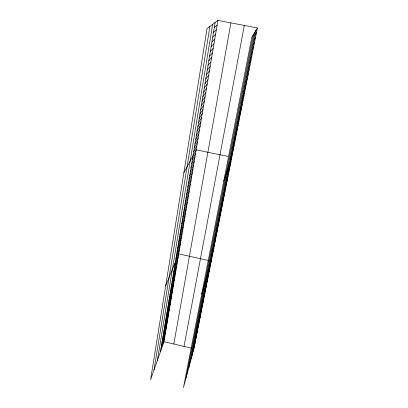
<?xml version="1.0" encoding="UTF-8"?>
<svg xmlns="http://www.w3.org/2000/svg" width="408" height="408" viewBox="0 0 408 408"><rect width="100%" height="100%" fill="white"/><g stroke="black" fill="none" stroke-linecap="round" stroke-linejoin="round"><path stroke-width="0.61" d="M154.015 369.98L209.906 26.428M157.381 360.422L212.65 24.358M160.502 351.558L215.154 22.471M217.898 20.4L207.07 28.565L150.593 379.71L163.975 341.695L217.898 20.4L257.407 27.928L193.897 348.718L183.447 387.6L251.858 37.159L257.407 27.928M173.823 344.01L230.892 22.873M183.998 346.397L244.326 25.434M186.124 377.645L253.312 34.741M188.751 367.868L254.72 32.4M191.189 358.8L256.005 30.263M191.75 355.965L194.453 345.928M193.448 347.356L196.131 337.457M192.877 350.243L195.565 340.298M192.311 353.109L195.009 343.118M195.172 338.604L197.834 328.853M194.596 341.542L197.263 331.735M194.019 344.459L196.692 334.606M196.931 329.705L199.563 320.101M196.34 332.688L198.987 323.034M195.753 335.656L198.405 325.951M198.716 320.652L201.328 311.202M198.115 323.687L200.736 314.185M197.523 326.706L200.149 317.149M199.925 314.527L202.516 305.189M199.318 317.597L201.919 308.203M201.761 305.21L204.332 296.035M201.144 308.336L203.72 299.105M200.532 311.442L203.118 302.155M203.006 298.906L205.556 289.848M202.383 302.068L204.938 292.949M204.265 292.526L206.795 283.591M203.633 295.724L206.173 286.727M205.535 286.074L208.044 277.256M204.898 289.308L207.417 280.434M206.825 279.541L209.314 270.856M206.178 282.82L208.677 274.064M208.131 272.937L210.599 264.374M207.473 276.247L209.957 267.623M209.447 266.245L211.895 257.82M201.705 294.071L211.242 261.105L210.049 260.839M210.783 259.473L213.211 251.185M210.115 262.869L212.548 254.51M211.456 256.061L213.869 247.84M212.818 249.166L215.21 241.087M212.135 252.623L214.537 244.474M213.506 245.687L215.883 237.686M214.889 238.66L217.245 230.811M214.195 242.184L216.561 234.258M215.587 235.12L217.928 227.343M216.291 231.55L218.622 223.854M217.714 224.354L220.014 216.811M217 227.965L219.315 220.346M218.433 220.718L220.718 213.256M219.152 217.061L221.427 209.686M219.876 213.384L222.136 206.086M220.611 209.676L222.855 202.47M221.345 205.953L223.574 198.829M222.085 202.2L224.298 195.162M222.829 198.426L225.032 191.474M223.579 194.626L225.767 187.767M224.334 190.806L226.501 184.034M225.094 186.956L227.246 180.28M225.854 183.085L227.996 176.501M226.624 179.183L228.75 172.696M227.399 175.261L229.505 168.866M228.179 171.314L230.27 165.016M228.959 167.336L231.035 161.14M223.763 181.086L231.81 157.238L230.683 157.004M230.54 159.324L232.585 153.326M231.341 155.285L233.361 149.389M232.142 151.22L234.146 145.427M232.948 147.13L234.937 141.443M160.976 348.713L164.444 338.895M233.764 143.009L235.732 137.43M161.451 345.851L164.914 336.08M161.925 342.975L165.388 333.249M234.58 138.863L236.528 133.391M162.41 340.078L165.867 330.404M163.379 334.244L166.831 324.666M235.401 134.686L237.334 129.326M162.889 337.171L166.347 327.542M163.863 331.301L167.316 321.774M236.232 130.483L238.144 125.236M164.358 328.343L167.805 318.867M164.852 325.37L168.295 315.94M165.347 322.376L168.79 313.002M165.847 319.367L169.284 310.044M237.068 126.251L238.96 121.115M166.857 313.298L170.284 304.082M166.352 316.343L169.784 307.071M167.362 310.238L170.789 301.073M237.91 121.992L239.782 116.969M167.877 307.158L171.299 298.049M168.387 304.062L171.809 295.01M238.751 117.703L240.608 112.797M168.907 300.946L172.324 291.95M169.427 297.815L172.839 288.874M169.947 294.668L173.359 285.784M239.608 113.383L241.439 108.599M170.478 291.496L173.879 282.673M240.465 109.033L242.276 104.366M171.003 288.308L174.405 279.546M171.539 285.1L174.93 276.4M172.074 281.877L175.46 273.238M172.615 278.633L175.996 270.055M241.327 104.657L243.117 100.113M173.155 275.369L176.531 266.858M242.199 100.251L243.969 95.829M173.701 272.085L177.072 263.634M174.247 268.785L177.618 260.401M174.797 265.46L178.163 257.142M165.679 285.886L178.714 253.868L208.85 260.574M243.071 95.809L244.82 91.514M175.914 258.759L179.265 250.573M176.475 255.377L179.821 247.258M243.953 91.341L245.682 87.169M177.041 251.976L180.382 243.928M177.608 248.549L180.943 240.577M244.841 86.838L246.544 82.799M178.179 245.106L181.509 237.201M178.755 241.638L182.08 233.809M179.336 238.155L182.651 230.398M245.738 82.304L247.416 78.397M179.918 234.646L183.228 226.965M180.504 231.117L183.809 223.513M181.091 227.567L184.391 220.034M246.636 77.739L248.294 73.965M181.688 223.992L184.977 216.541M182.284 220.397L185.569 213.022M182.886 216.776L186.16 209.488M247.544 73.144L249.181 69.503M183.488 213.139L186.762 205.928M184.1 209.472L187.359 202.348M248.457 68.513L250.068 65.01M184.712 205.785L187.966 198.742M185.324 202.077L188.572 195.116M185.946 198.344L189.184 191.469M249.38 63.852L250.966 60.486M186.568 194.585L189.802 187.802M187.196 190.806L190.424 184.11M250.303 59.155L251.864 55.932M187.828 187.002L191.046 180.392M188.465 183.172L191.673 176.654M251.236 54.427L252.771 51.342M189.108 179.316L192.306 172.89M189.751 175.435L192.938 169.106M190.398 171.533L193.581 165.296M252.175 49.664L253.689 46.726M191.051 167.601L194.223 161.466M191.709 163.649L194.871 157.605M192.367 159.666L195.519 153.724M253.123 44.865L254.607 42.075M183.891 172.655L196.177 149.818L227.873 156.417M193.703 151.643L196.834 145.901M254.077 40.035L255.536 37.393M194.371 147.599L197.498 141.959M195.049 143.529L198.161 137.996M195.728 139.429L198.829 134.002M255.036 35.17L256.469 32.676M196.416 135.303L199.507 129.984M197.105 131.152L200.185 125.944M197.798 126.975L200.869 121.875M198.497 122.767L201.552 117.779M199.201 118.529L202.246 113.653M199.91 114.266L202.944 109.502M200.624 109.971L203.643 105.325M201.338 105.647L204.352 101.123M202.062 101.291L205.061 96.89M202.791 96.91L205.775 92.631M203.526 92.499L206.494 88.342M204.26 88.057L207.218 84.023M205.005 83.579L207.947 79.677M205.754 79.076L208.682 75.302M206.504 74.542L209.421 70.895M207.264 69.972L210.166 66.463M208.029 65.372L210.916 61.996M208.799 60.741L211.67 57.502M209.574 56.075L212.43 52.974M210.355 51.377L213.195 48.414M211.14 46.645L213.965 43.829M211.931 41.876L214.741 39.209M212.726 37.077L215.521 34.553M213.532 32.242L216.306 29.871M214.338 27.372L217.102 25.153M163.975 341.695L191.699 348.202"/></g></svg>
